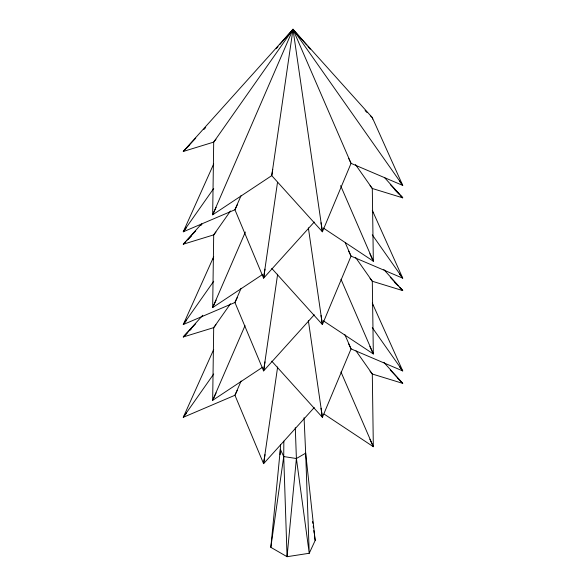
<?xml version="1.0" encoding="UTF-8"?>
<svg xmlns="http://www.w3.org/2000/svg" width="586" height="586" viewBox="0 0 586 586"><rect width="100%" height="100%" fill="white"/><g stroke="black" fill="none" stroke-linecap="round" stroke-linejoin="round"><path stroke-width="0.88" d="M304.068 417.686L305.672 453.168L315.173 540.468L309.232 553.272L287.059 556.7L283.727 456.56L283.844 441.133M280.101 454.692L280.533 444.701M295.285 427.663L296.399 458.523L287.059 556.7L270.827 547.331L280.328 449.242L283.727 456.56L270.827 547.331M277.508 182.349L263.597 278.174L314.25 222.013M277.639 274.204L263.597 370.931L314.25 314.77M277.639 366.961L263.597 463.687L314.25 407.526M264.989 269.128L263.597 278.174L234.949 209.744L241.117 195.497M264.989 361.884L263.597 370.931L234.949 302.501L241.117 288.261M264.989 454.641L263.597 463.687L234.949 395.257L241.117 381.017M272.754 169.303L271.75 175.632L212.667 214.813L213.7 142.112L293 29.3L372.3 117.581L402.736 185.41L351.051 163.362L348.714 158.432M213.187 258.961L213.531 257.466M292.341 30.999L293 29.3L306.683 45.1M245.38 232.027L212.667 307.577L262.66 274.416M245.021 325.626L212.667 400.333L262.66 367.18M213.7 163.963L183.264 231.792L234.949 209.744L237.286 204.814M213.7 256.719L183.264 324.549L234.949 302.501L237.286 297.571M213.7 349.476L183.264 417.313L234.949 395.257L237.286 390.327M216.109 207.363L212.667 214.813L293 29.3L402.736 185.41L399.425 181.059M216.109 300.12L212.667 307.577L213.7 234.876L230.503 210.967M216.109 392.884L212.667 400.333L213.7 327.633L230.503 303.724M213.722 188.472L183.264 231.792L186.575 227.434M213.722 281.229L183.264 324.549L186.575 320.198M213.722 373.985L183.264 417.313L186.575 412.954M215.948 139.241L213.7 142.112L183.264 151.459L293 29.3L351.051 163.362L322.403 231.792L271.75 175.632L293 29.3L279.837 44.507M215.948 232.005L213.7 234.876L183.264 244.223L201.555 223.859M215.948 324.761L213.7 327.633L183.264 336.979L202.771 315.261M276.24 48.653L278.035 46.58M195.717 138.179L183.264 151.459L185.191 149.525M203.818 129.543L205.686 127.55M185.755 241.564L183.264 244.223L185.835 241.637M187 240.238L195.717 230.935M200.698 225.625L201.943 224.292M195.717 323.692L183.264 336.979L187.754 332.452M186.473 148.229L189.681 144.998M187.754 239.696L191.607 235.814M189.681 330.511L191.607 328.57M296.399 458.523L305.672 453.168L309.232 553.272L296.399 458.523L283.727 456.56M323.34 228.042L373.333 261.195L372.3 188.494L355.497 164.585M323.34 320.798L373.333 353.951L372.3 281.251L355.497 257.342M324.095 414.06L373.333 446.715L372.3 374.015L356.017 350.853M365.093 110.608L367.056 112.512M370.33 115.676L372.3 117.581L372.645 119.075M395.03 190.084L398.883 193.959M400.809 195.9L402.736 197.841L372.3 188.494L370.052 185.623M394.393 282.196L396.956 284.781M399.527 287.367L402.736 290.597L372.3 281.251L370.052 278.379M397.601 378.182L402.736 383.361L372.3 374.015L370.052 371.143M390.283 184.561L402.736 197.841L384.445 177.485M390.283 277.317L398.377 285.953M399.623 287.279L402.736 290.597L383.837 269.56M390.283 370.074L402.736 383.361L383.837 362.316M271.75 268.388L322.403 324.549L351.051 256.119L345.249 242.714M271.75 361.152L322.403 417.313L351.051 348.882L344.883 334.635M307.877 46.477L310.258 49.224M399.425 273.816L402.736 278.174L351.051 256.119L348.714 251.189M399.425 366.572L402.736 370.931L351.051 348.882L348.714 343.953M372.278 234.847L402.736 278.174L372.3 210.337M372.278 327.611L402.736 370.931L372.3 303.101M369.891 253.745L373.333 261.195L340.62 185.645M369.891 346.502L373.333 353.951L340.979 279.244M369.891 439.258L373.333 446.715L340.979 372M293.652 30.985L293 29.3L322.403 231.792L321.011 222.746M372.469 211.085L372.813 212.579M372.469 303.841L372.813 305.335M321.011 315.502L322.403 324.549L308.361 227.822M321.011 408.259L322.403 417.313L308.361 320.586M312.594 521.547L312.843 523.349M313.21 526.052L313.451 527.854M313.825 530.557L314.191 533.26M314.44 535.062L315.173 540.468"/></g></svg>
